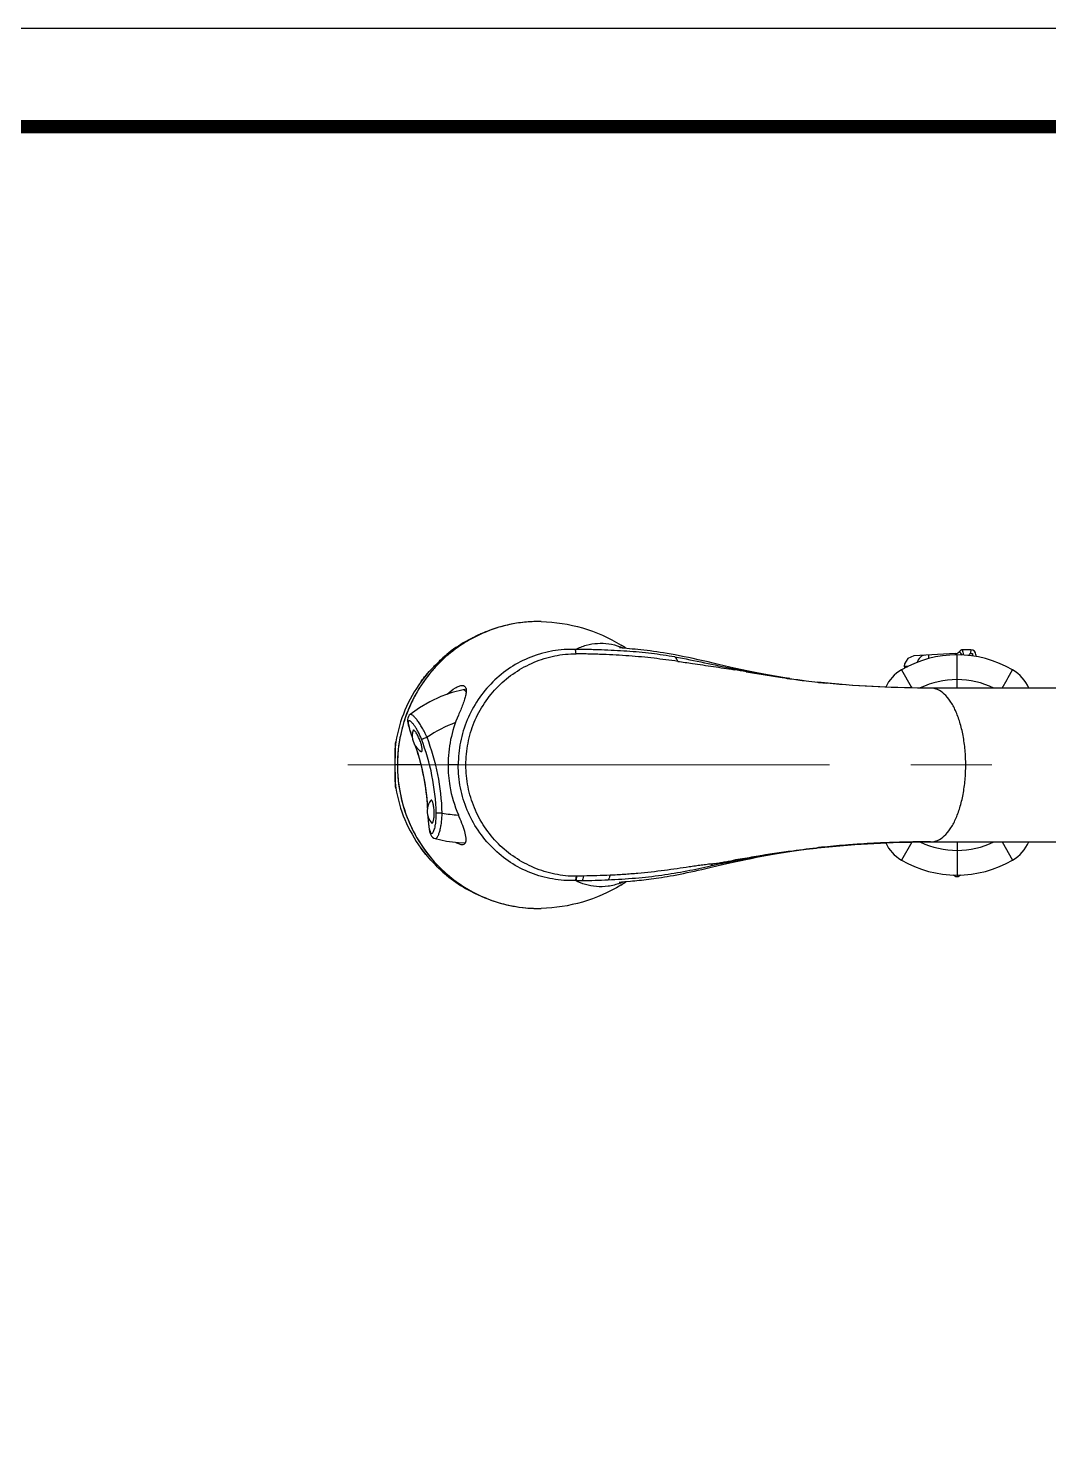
# Model space of a CAD drawing. Extents: x 0 to 1128, y 0 to 827.
# Drawn here: x 413 to 612.3, y 550.1 to 826.8 of the extents above; entities that cross this region are included whole.
import ezdxf

# ---------------------------------------------------------------- set-up
doc = ezdxf.new("R2010")
doc.units = 0
doc.header["$LTSCALE"] = 10
doc.header["$MEASUREMENT"] = 0
doc.linetypes.add('CENTER2', pattern=[28.575000000000003, 19.05, -3.175, 3.175, -3.175])
doc.layers.get('0').update_dxf_attribs({"linetype": 'CONTINUOUS'})
doc.layers.add('Cneter', color=1, linetype='CENTER2', lineweight=13)
doc.layers.add('DEF_LAYER_ASSEM_MEMBER', color=7, linetype='CONTINUOUS')

msp = doc.modelspace()

# ---------------------------------------------------------------- linework, layer by layer
at = {"ltscale": 0.5}
msp.add_lwpolyline([(0, 0), (1128.400001525879, 0), (1128.400001525879, 826.8000030517579), (0, 826.8000030517579)], close=True, dxfattribs=at)
at = {"color": 5, "linetype": 'ByBlock', "lineweight": 200, "const_width": 2.6}
msp.add_lwpolyline([(18.14486312866211, 35.40284729003906), (1110.144863128662, 35.40284729003906), (1110.144863128662, 807.6028442382814), (18.14486312866211, 807.6028442382814)], close=True, dxfattribs=at)
at = {"layer": 'Cneter', "lineweight": 5, "ltscale": 0.5}
msp.add_line((712.3303375244141, 682.9874725341798), (475.4166011810303, 682.9874725341798), dxfattribs=at)
at = {"layer": 'DEF_LAYER_ASSEM_MEMBER', "color": 7, "linetype": 'Continuous'}
for p, q in [((513.1784362792969, 710.9801559448243), (512.5945339202881, 710.9864654541017)), ((494.6681861877441, 704.5153350830079), (494.7111854553223, 704.5501251220704)), ((494.66819190979, 704.5153427124025), (494.7105274200439, 704.5496978759767)), ((585.9440040588379, 704.2827072143556), (584.7937507629395, 703.8015289306642)), ((594.0908603668213, 704.7438507080079), (585.9440059661865, 704.2827072143556)), ((594.3721199035645, 697.9874725341798), (594.3721199035645, 704.4874725341798)), ((597.0721206665039, 705.4761047363282), (595.4331207275391, 705.4761047363282)), ((596.6675415039062, 704.3351669311525), (596.8731555938721, 704.776107788086)), ((596.8731555938721, 704.776107788086), (597.3721199035645, 704.776107788086)), ((597.3721199035645, 704.7755584716798), (597.3721199035645, 704.2771377563478)), ((598.0721206665039, 704.4761047363282), (598.0721206665039, 704.1667098999025)), ((584.060754776001, 702.3000564575196), (584.060754776001, 702.176109313965)), ((584.0607624053955, 702.176109313965), (584.6848583221436, 702.176109313965)), ((489.6973743438721, 699.2722702026368), (489.7051334381104, 699.2829132080079)), ((498.5045108795166, 697.7606124877931), (497.9520454406738, 697.6826934814454)), ((561.6996784210205, 699.8816604614259), (560.7747192382812, 700.0211868286134)), ((561.4657306671143, 699.9123840332032), (561.6953201293945, 699.8779602050782)), ((574.0327911376953, 698.5347747802736), (567.1375179290771, 699.1723785400392)), ((589.2659015655518, 697.9874725341798), (589.2575874328613, 697.9874725341798)), ((643.6895713806152, 697.9874725341798), (589.2659015655518, 697.9874725341798)), ((487.5477466583252, 692.8407974243165), (487.5428695678711, 692.837142944336)), ((484.7631320953369, 687.511444091797), (484.7642459869385, 687.5180664062501)), ((484.6083393096924, 683.8327941894532), (484.6049098968506, 682.9457778930665)), ((489.7316474914551, 685.6420898437501), (489.7567291259766, 685.6294097900392)), ((484.7633686065674, 678.4620895385743), (484.7627696990967, 678.465675354004)), ((491.655237197876, 676.1289749145509), (491.6020660400391, 676.0807113647462)), ((492.4498157501221, 668.617774963379), (492.4541416168213, 668.6166763305665)), ((567.1397590637207, 666.8028030395509), (574.4378986358643, 667.4695434570314)), ((574.4378986358643, 667.4695434570314), (581.8953704833984, 667.8617172241212)), ((581.8953704833984, 667.8617172241212), (589.2575607299805, 667.9874725341798)), ((589.1910018920898, 667.9874572753907), (589.2659015655518, 667.9874725341798)), ((589.2575531005859, 667.9874725341798), (643.6895713806152, 667.9874725341798)), ((594.3721199035645, 667.9874725341798), (594.3721199035645, 661.2374725341798)), ((489.6953659057617, 666.7054443359376), (489.6639232635498, 666.748748779297)), ((489.6953601837158, 666.7054443359376), (489.6648006439209, 666.747657775879)), ((556.2542762756348, 665.1673431396486), (557.3528156280518, 665.3719787597657)), ((561.6317615509033, 666.0877990722657), (561.4225940704346, 666.0564117431642)), ((567.1378498077393, 666.8027954101564), (566.9053344726562, 666.7766876220704)), ((494.6653690338135, 661.461898803711), (494.6465473175049, 661.4772338867189)), ((546.1163005828857, 662.962127685547), (547.7359218597412, 663.3378524780275)), ((594.0721206665039, 661.2374725341798), (593.6160755157471, 661.5007705688478)), ((595.1281642913818, 661.5007705688478), (594.6721210479736, 661.2374725341798)), ((594.0721206665039, 661.2374725341798), (594.6721210479736, 661.2374725341798)), ((512.5945339202881, 654.9884796142579), (513.1784362792969, 654.9947891235353))]:
    msp.add_line(p, q, dxfattribs=at)
at = {"layer": 'DEF_LAYER_ASSEM_MEMBER', "color": 9, "linetype": 'Continuous'}
for p, q in [((583.5023059844971, 701.537322998047), (585.4235458374023, 698.2586364746095)), ((584.060754776001, 702.2861328125001), (584.3468017578125, 702.3000564575196)), ((584.3468017578125, 702.3000564575196), (584.8673076629639, 702.3254928588868)), ((604.1369934082031, 699.6502151489259), (604.3827857971191, 700.0705718994142)), ((604.3827857971191, 700.0705718994142), (605.2419357299805, 701.537322998047)), ((567.3346290588379, 699.1238555908204), (567.1347885131836, 699.1455230712892)), ((585.4235458374023, 698.2586364746095), (585.5508193969727, 698.0424270629884)), ((603.1613235473633, 697.9874725341798), (604.1369934082031, 699.6502151489259)), ((485.0816516876221, 682.9874725341798), (484.6100482940674, 682.9874725341798)), ((489.6894454956055, 682.9874725341798), (485.0837154388428, 682.9874725341798)), ((496.9635639190674, 682.9874725341798), (494.9703598022461, 682.9874725341798)), ((491.0490436553955, 672.8426208496095), (491.0321826934814, 672.802459716797)), ((491.0490264892578, 672.8428268432618), (491.0511436462402, 672.8028869628907)), ((496.9814338684082, 673.2080535888673), (497.0077533721924, 673.2063522338868)), ((567.1358871459961, 666.8307342529298), (567.3401679992676, 666.8526763916017)), ((585.5452861785889, 667.924057006836), (583.5023059844971, 664.4376144409181)), ((603.1617965698242, 667.9874725341798), (605.2419357299805, 664.4376144409181)), ((566.9013385772705, 666.8052368164064), (567.1358871459961, 666.8307342529298))]:
    msp.add_line(p, q, dxfattribs=at)
at = {"layer": 'DEF_LAYER_ASSEM_MEMBER', "color": 7, "linetype": 'Continuous'}
for points in [[(551.2004261016846, 701.8486709594728), (550.0327987670898, 702.1096725463868), (548.9074440002441, 702.3662261962892), (547.822919845581, 702.6166000366212), (546.7734508514404, 702.8601608276368), (545.7552165985107, 703.0959472656251), (544.7655086517334, 703.3230056762696), (543.8009223937988, 703.5409545898439), (542.8598117828369, 703.7492675781251), (541.9441204071045, 703.9467697143556), (541.053617477417, 704.1329956054689), (540.1870746612549, 704.3078002929689), (539.3487434387207, 704.4700393676759), (538.5449714660645, 704.6184082031251), (537.7826633453369, 704.7519149780275), (537.0646705627441, 704.870819091797), (536.3800735473633, 704.9778060913087), (535.7189426422119, 705.0752258300782), (535.0773773193359, 705.1643371582032), (534.4519500732422, 705.2462615966798), (533.8390369415283, 705.3220443725587), (533.2359218597412, 705.3924865722657), (532.6414642333984, 705.4581604003907), (532.0550861358643, 705.5195999145509), (531.4841136932373, 705.5765991210939), (530.9333763122559, 705.629364013672), (530.4074802398682, 705.6781768798829), (529.8851318359375, 705.7258911132814), (529.4194145202637, 705.7692184448243), (528.9813385009766, 705.813201904297), (528.6609745025635, 705.8496856689454), (528.4826946258545, 705.8734359741212), (528.4473361968994, 705.8787231445314)], [(494.7107219696045, 704.549789428711), (494.5098457336426, 704.3845901489259), (493.9542446136475, 703.8979949951173), (493.3681507110596, 703.3505172729493), (492.7502670288086, 702.7435607910157), (492.1162719726562, 702.0919570922853), (491.49778175354, 701.4285278320314), (490.9085121154785, 700.7682266235353), (490.353443145752, 700.1135711669923), (489.8594417572021, 699.4902801513673), (489.7047557830811, 699.2823867797853)], [(584.7937507629395, 703.8015289306642), (584.1119537353516, 702.707359313965), (584.060754776001, 702.2861328125001)], [(553.6703109741211, 701.320281982422), (552.4116096496582, 701.5852127075196), (551.2004261016846, 701.8486709594728)], [(556.3374443054199, 700.7915649414064), (554.9774856567383, 701.055389404297), (553.6703109741211, 701.320281982422)], [(560.7747192382812, 700.0211868286134), (559.2313537597656, 700.2727355957032), (557.7541637420654, 700.530113220215), (556.3374443054199, 700.7915649414064)], [(497.9520454406738, 697.6826934814454), (495.7510051727295, 697.1194610595704), (493.5491199493408, 696.3325347900392), (491.4269409179688, 695.3434829711915), (489.4020309448242, 694.1608276367189), (487.5496082305908, 692.8384399414064)], [(589.2575798034668, 697.9874725341798), (582.0016002655029, 698.1097488403321), (574.0327911376953, 698.5347747802736)], [(487.5428695678711, 692.837142944336), (487.3838558197021, 692.685531616211), (487.213716506958, 692.4279098510743), (487.1120853424072, 692.1384201049806), (487.0729198455811, 691.8460159301759), (487.0775737762451, 691.5465240478517), (487.116268157959, 691.2245559692384), (487.1893539428711, 690.8521804809571), (487.3010673522949, 690.4121322631837), (487.4532947540283, 689.8992233276368), (487.6460494995117, 689.3139419555665), (487.8751468658447, 688.668685913086), (487.9943027496338, 688.3512802124025)], [(484.7638034820557, 687.5169982910157), (484.7428932189941, 687.3723526000978), (484.7178115844727, 687.1331100463868), (484.6944408416748, 686.8263015747071), (484.6723461151123, 686.4374237060548), (484.6517486572266, 685.953582763672), (484.6333980560303, 685.3604049682618), (484.6184158325195, 684.6499481201173), (484.6083393096924, 683.8327941894532)], [(488.5556888580322, 686.7553710937501), (489.0673580169678, 685.2764129638673), (489.8502311706543, 682.3958663940431), (490.4356918334961, 679.4670181274415), (490.8209266662598, 676.5039367675782), (490.9449348449707, 674.4974746704103)], [(484.6049098968506, 682.9457778930665), (484.6089859008789, 682.0649566650392), (484.6194820404053, 681.2606048583986), (484.6347141265869, 680.5640563964845), (484.6531181335449, 679.9841461181642), (484.6734943389893, 679.5129013061525), (484.6953601837158, 679.1341018676759), (484.7185459136963, 678.8336181640626), (484.7434120178223, 678.598129272461), (484.7628803253174, 678.4626846313478)], [(491.0176544189453, 673.133758544922), (491.022144317627, 673.0188903808595), (491.0321884155273, 672.802459716797)], [(491.0321826934814, 672.8024520874025), (491.0717372894287, 672.1440658569337), (491.1266384124756, 671.4867935180665), (491.1935482025146, 670.9084396362306), (491.2732887268066, 670.4126129150392), (491.3644981384277, 670.0010910034181), (491.4690036773682, 669.6584243774415), (491.5933876037598, 669.3659973144532), (491.7487487792969, 669.1107254028321), (491.9527378082275, 668.8865127563478), (492.2111854553223, 668.7096023559571), (492.4498157501221, 668.617774963379)], [(492.45432472229, 668.6173400878907), (494.6802558898926, 668.1334915161134), (496.9991245269775, 667.8503036499025), (498.3775501251221, 667.8112182617189)], [(489.6958541870117, 666.7058105468751), (489.8578281402588, 666.4870071411134), (490.3490943908691, 665.8667373657228), (490.9002113342285, 665.2163009643556), (491.4867877960205, 664.558563232422), (492.1062488555908, 663.8935546875001), (492.7432746887207, 663.2384033203126), (493.3630847930908, 662.6292266845704), (493.9503936767578, 662.0802993774415), (494.5086860656738, 661.5913391113282), (494.6459484100342, 661.4776458740236)], [(550.330623626709, 663.9320831298829), (551.2460689544678, 664.1360168457032), (552.1882019042969, 664.3414230346681), (553.1592235565186, 664.5479125976564), (554.1594657897949, 664.7547607421876)], [(554.1594657897949, 664.7547607421876), (555.1904201507568, 664.961395263672), (556.2542762756348, 665.1673431396486)], [(557.3528156280518, 665.3719787597657), (558.487714767456, 665.5745010375978), (559.6616439819336, 665.7741088867189), (560.8778476715088, 665.9698028564454)], [(560.8778476715088, 665.9698028564454), (562.1398658752441, 666.1606597900392), (563.4515399932861, 666.34627532959), (564.8310890197754, 666.5280761718751), (566.2511329650879, 666.7013931274415), (566.9053344726562, 666.7766876220704)], [(530.599458694458, 660.314437866211), (531.006425857544, 660.3524551391603), (531.4275207519531, 660.3928146362306), (531.8598213195801, 660.4355621337892), (532.3030967712402, 660.4809722900392), (532.7540225982666, 660.5290069580079), (533.2139072418213, 660.5800704956056), (533.6825180053711, 660.6344070434571), (534.1593990325928, 660.6922073364259), (534.6446552276611, 660.7537307739259), (535.1387920379639, 660.8192977905275), (535.6426162719727, 660.8892822265626), (536.1572093963623, 660.9641189575196), (536.683801651001, 661.0442962646486), (537.2251243591309, 661.130599975586), (537.7861328125, 661.2241897583009), (538.3738651275635, 661.3265228271486), (538.9884395599365, 661.437957763672), (539.6269798278809, 661.5582275390626), (540.2862071990967, 661.6868972778321), (540.9618091583252, 661.8231048583986), (541.6523685455322, 661.9664001464845), (542.3583335876465, 662.1166915893556), (543.0800590515137, 662.2738113403321), (543.8169536590576, 662.437355041504), (544.5681018829346, 662.6067657470704), (545.3337993621826, 662.7816772460939), (546.1163005828857, 662.962127685547)], [(547.7359218597412, 663.3378524780275), (548.5763969421387, 663.5322189331056), (549.4407978057861, 663.7304916381837), (550.330623626709, 663.9320831298829)], [(528.3832893371582, 660.0847930908204), (528.3880615234375, 660.0856399536134), (528.4387435913086, 660.0939102172853), (528.5364742279053, 660.1081695556642), (528.6978130340576, 660.129119873047), (528.9242248535156, 660.1553878784181), (529.1976871490479, 660.1840362548829), (529.5007228851318, 660.2133865356446), (529.8381900787354, 660.2446975708009), (530.599458694458, 660.314437866211)]]:
    msp.add_lwpolyline(points, dxfattribs=at)
at = {"layer": 'DEF_LAYER_ASSEM_MEMBER', "color": 9, "linetype": 'Continuous'}
msp.add_lwpolyline([(595.4307098388672, 705.4742507934571), (595.431697845459, 705.4752807617189), (595.432502746582, 705.4758987426759), (595.4331207275391, 705.4761047363282)], dxfattribs=at)
at = {"layer": 'DEF_LAYER_ASSEM_MEMBER', "color": 7, "linetype": 'Continuous'}
for centre, radius, start, end in [((512.4400424957275, 682.6478881835939), 28.178448342, 110.6544372301406, 128.9902825018672), ((512.7180061340332, 683.5945587158204), 27.4159023848, 113.5653319753188, 123.339746043529), ((512.6019401550293, 683.8657455444337), 27.1209278294, 92.50534123758734, 113.5697364823559), ((512.5947322845459, 683.9820632934571), 27.0044045428, 90.00120211329401, 92.50086492702673), ((513.0288047790527, 680.973358154297), 29.9004421846, 56.27318038833028, 58.21318226175762), ((594.3721199035645, 682.9874725341798), 21.5, 59.63064258430305, 120.369357415697), ((594.0343475341797, 705.7422485351564), 1, 273.2396611449865, 325.3667668957546), ((595.4331207275391, 704.776107788086), 0.7, 90, 145.3667668957546), ((597.0721206665039, 704.4761047363282), 1, 0, 90), ((587.3446578979492, 694.9801712036134), 7.6, 120.369357415697, 154.9234968431777), ((601.3995819091797, 694.9801712036134), 7.6, 23.38429517979782, 59.63064258430305), ((512.0972728729248, 682.9589080810548), 27.7106664395, 143.9347328557301, 170.5439282160151), ((582.8410549163818, 842.0601043701173), 143.7459701095, 261.5408441584983, 262.8329094146616), ((584.8842468261719, 857.9878845214845), 159.804220213, 262.8185955740886, 263.6220950422302), ((519.2540149688721, 682.9980697631837), 24.2839730144, 156.4865747358463, 180.0249165308776), ((491.4656295776367, 688.6816940307618), 3.4999685309, 162.2138184711567, 190.8046982703648), ((491.456844329834, 688.6799392700196), 3.4910088595, 190.8033628990169, 191.2197481459187), ((491.4657649993896, 688.6817703247071), 3.5001165156, 191.2206400983619, 240.3051314601393), ((513.5736789703369, 682.9876708984376), 28.4990043322, 175.7169258821214, 180.0004371321069), ((513.5874519348145, 682.9874343872071), 28.512778129, 180, 182.4666240735498), ((519.3849601745605, 682.9923400878907), 24.4149155419, 180.0113654348534, 189.6759464760171), ((512.096643447876, 683.0158233642579), 27.7100099276, 189.4511974391566, 215.9475213309896), ((519.1869850158691, 682.9494247436525), 24.2125456492, 189.6546627225886, 203.5162810330289), ((494.4038333892822, 673.9837493896486), 3.4999726442, 143.1809826779091, 198.8115422730425), ((494.40700340271, 673.9846572875978), 3.5032639535, 198.8087694320594, 199.3615286100325), ((494.4035396575928, 673.9835357666017), 3.4996257034, 199.3633772761896, 220.9600562796774), ((587.5370140075684, 478.0077743530275), 189.9219783508, 94.34126608111829, 95.76468088172209), ((588.255033493042, 468.9742431640626), 198.9839486709, 93.86160964615641, 94.35048579711402), ((588.8721866607666, 459.611053466797), 208.3674438032, 92.41433289878991, 93.8575458635676), ((589.2240314483643, 452.5474548339845), 215.4396007713, 91.85124290096124, 92.42867314546174), ((587.3446578979492, 670.9947738647462), 7.6, 205.0576954440933, 239.6306425843031), ((589.2527179718018, 451.5640563964845), 216.4234124042, 90.01639245355422, 91.85047832194554), ((601.3995819091797, 670.9947738647462), 7.6, 300.3693574156969, 336.6157048202022), ((583.3786487579346, 520.137924194336), 147.5611509646, 96.40968061755704, 98.47482631405884), ((594.3721199035645, 682.9874725341798), 21.5, 239.6306425843031, 300.3693574156969), ((512.4397144317627, 683.326400756836), 28.1777194301, 230.8910785082058, 249.3499717271846), ((513.0265560150146, 685.005226135254), 29.9047176195, 301.6836796472745, 303.7415248311472), ((512.6023693084717, 682.111785888672), 27.1235295891, 246.0319644260957, 267.4938945173494), ((512.5947322845459, 681.9928817749025), 27.0044053202, 267.4991350729732, 269.998797886706)]:
    msp.add_arc(centre, radius, start, end, dxfattribs=at)
at = {"layer": 'DEF_LAYER_ASSEM_MEMBER', "color": 9, "linetype": 'Continuous'}
for centre, radius, start, end in [((512.6610374450684, 683.7246704101564), 27.2723783322, 111.6390690426354, 117.1247597093298), ((512.6377105712891, 683.7798309326173), 27.2125004341, 108.0783340219952, 111.6364036665826), ((512.6155643463135, 683.8435363769532), 27.1450711688, 102.0411763269886, 108.0755779497386), ((512.600040435791, 683.9113388061525), 27.0755193438, 99.03336100468402, 102.0389478114952), ((512.5984210968018, 683.9063949584962), 27.0801459611, 92.50086492702673, 99.02836664018858), ((512.595006942749, 683.978614807129), 27.007845574, 90.00098354724054, 92.50031903336931), ((512.8535232543945, 683.4233551025392), 27.6308187802, 125.9027487615593, 130.2583269643448), ((512.7522659301758, 683.5624084472657), 27.4588100756, 123.3666441645021, 125.9019462926509), ((512.7200088500977, 683.6094894409181), 27.4017481659, 120.8595035288189, 123.364444027591), ((512.7231369018555, 683.604835510254), 27.4073460559, 117.1260154931573, 120.8602078087134), ((524.5594081878662, 695.40779876709), 11.3850887949, 66.0621986534883, 69.63591593560243), ((512.9967288970947, 683.2785186767579), 27.834579524, 135.0900886559717, 140.00316689701), ((512.9200687408447, 683.3529434204103), 27.727741955, 134.3396733048613, 135.0870181531138), ((512.8704929351807, 683.4036178588868), 27.6568519019, 130.4689175107648, 134.3396137944889), ((512.8689842224121, 683.4045639038087), 27.6551505487, 130.2576315020002, 130.4676646609943), ((513.0401649475098, 683.2422561645509), 27.8911657878, 140.7098486061745, 143.0126567038719), ((513.0255298614502, 683.2538986206056), 27.8724683678, 140.0025666335661, 140.7092959032637), ((485.2261524200439, 292.0880050659181), 414.7219292792, 80.56455544133972, 80.8975758966173), ((590.3932800292969, 906.6794891357423), 208.816816346, 259.744095278432, 261.5662850943013), ((586.1803073883057, 863.2502517700196), 165.1972915412, 260.6054096894331, 261.2399871880824), ((588.4604053497314, 886.1700286865236), 188.248836233, 261.2333740330492, 261.8251244230844), ((513.2041645050049, 683.1246337890626), 28.0930301758, 149.489880433481, 150.8584384798319), ((513.1975154876709, 683.1286697387696), 28.0852529136, 144.4317140886131, 149.4898910479988), ((513.1057453155518, 683.1928710937501), 27.9732613667, 143.0126567038719, 144.4290520979667), ((583.4351482391357, 845.5985107421876), 147.3333865738, 261.2496910805185, 261.4257020963956), ((585.0631618499756, 862.5598373413087), 164.3954858601, 261.8271341192277, 262.9557166796206), ((584.1623420715332, 855.2236328125001), 157.0041846866, 262.9536020385167, 263.7738174379387), ((588.302324295044, 895.1715164184571), 197.1657824286, 263.8953937049113, 264.3686354266927), ((594.3721199035645, 682.9874725341798), 16.6649269119, 64.40229439556855, 115.5375003423736), ((513.3855819702148, 683.0346298217775), 28.2955636833, 153.770308732164, 159.0107676963369), ((513.2710380554199, 683.0896682739259), 28.1684912812, 152.1432809391756, 153.7678620844108), ((513.2023811340332, 683.1257858276368), 28.0909117591, 150.8584481070685, 152.1432722243915), ((513.4215602874756, 683.0225830078126), 28.3335131524, 161.1658332963373, 163.1780693857384), ((513.3743858337402, 683.0383911132814), 28.2837604393, 160.4562762804431, 161.1653706806284), ((513.3908061981201, 683.0325012207032), 28.3012042425, 159.0103045230903, 160.4558193005442), ((513.5096378326416, 682.9968795776368), 28.4252593711, 163.1798968985963, 168.5154138684595), ((505.414888381958, 666.9113311767579), 25.9428175625, 110.2002585857552, 124.108954212287), ((513.6320323944092, 682.9824905395509), 28.5484075271, 172.6442968040984, 177.9371650931543), ((513.53928565979, 682.9940643310548), 28.4549409935, 170.8553258763114, 172.6434152993686), ((513.4668827056885, 683.0054397583009), 28.381651216, 170.1231142322672, 170.8548832468034), ((513.4858093261719, 683.0020294189454), 28.4008824254, 168.5163049359739, 170.1231136969253), ((447.2981624603271, 672.3571243286134), 43.7378498307, 2.884979419379319, 19.17213627321974), ((449.082799911499, 672.3841476440431), 43.5951286142, 1.572998915864136, 21.03652607185726), ((449.2388095855713, 672.3849029541017), 44.5993558558, 1.576934591702714, 21.03231393740405), ((513.5174655914307, 682.987045288086), 28.4337503628, 177.9380399261975, 179.9991257357862), ((513.5218830108643, 682.9879379272462), 28.4381682986, 180.0008742642138, 182.1468209417544), ((513.625675201416, 682.9920501708986), 28.5420406211, 182.1472583792348, 188.6442585496014), ((522.2638607025146, 674.4866409301759), 31.2580883142, 182.6088314980393, 183.0145422137251), ((498.6500949859619, 698.794662475586), 25.6409592464, 259.1451413307987, 266.268621948969), ((588.3761463165283, 469.6682510375978), 198.3034967752, 95.76402856442644, 96.08925429641317), ((594.3721199035645, 682.9874725341798), 16.6649269119, 244.6941090722217, 295.5977056044314), ((617.3004283905029, 323.907569885254), 346.723222664, 101.1200648228954, 101.8161632452588), ((627.4347305297852, 214.2199783325196), 456.6427638568, 99.22215177441086, 99.67396294041015), ((589.7045650482178, 463.695770263672), 204.3632179133, 97.95314279139399, 99.99013307803473), ((584.6754512786865, 512.2627105712892), 155.5417291367, 98.76076846132935, 99.30544282359645), ((582.6623115539551, 525.2302474975587), 142.4188676184, 98.57684868557756, 98.75480299806878), ((568.9812622070312, 619.2374801635743), 47.4606641637, 98.91503418732714, 99.15693458842398), ((512.6139163970947, 682.1540908813478), 27.1662615125, 237.9567662169732, 267.4735491519311), ((519.8659439086914, 657.3604125976564), 3.0692580875, 89.19248109080739, 90.67330796659796), ((524.5269508361816, 670.6030960083009), 11.4318971361, 290.6869711062878, 294.3262137300399), ((512.5954837799072, 681.9859924316407), 26.9975137925, 267.4968423246942, 269.5747745731757), ((512.5945529937744, 681.9088211059571), 26.9203389084, 269.5755395356315, 270)]:
    msp.add_arc(centre, radius, start, end, dxfattribs=at)
at = {"layer": 'DEF_LAYER_ASSEM_MEMBER', "color": 7, "linetype": 'Continuous'}
for points, start_tangent, end_tangent in [([(513.1784362792969, 710.9801559448243), (521.2422885894775, 709.7418212890626), (528.7791862487793, 706.3891372680665)], (0.9997666738219924, -0.02160087764213126), (0.8500064317983363, -0.5267723093533488)), ([(497.6501312255859, 706.498504638672), (492.7719039916992, 702.409408569336), (488.9395980834961, 697.296127319336), (486.3550472259521, 691.4285125732423), (485.1542568206787, 685.1160049438478)], (-0.8353895437683353, -0.5496583576755045), (-0.07471384202521272, -0.9972050149341567)), ([(594.8566646575928, 705.1732177734376), (595.4307098388672, 705.4742507934571)], (0.5690282881421188, 0.822317947812189), (0.9999995294176627, 0.0009701363064788232)), ([(595.4307098388672, 705.4742507934571), (595.4336738586426, 705.3844070434571), (595.4762668609619, 705.1696853637696)], (-0.6422541616587133, -0.7664917428335829), (0.2181089587638972, -0.9759244243828149)), ([(595.4762668609619, 705.1696853637696), (595.5110664367676, 705.0196075439454), (595.6546516418457, 704.4436492919923)], (0.2181089586564652, -0.9759244244068249), (0.2466043986554242, -0.9691162317100033)), ([(494.8241806030273, 696.7944946289064), (496.3960914611816, 698.0465469360353), (497.1270885467529, 698.3954086303712), (497.7567558288574, 698.5162811279298)], (0.7082508185729292, 0.7059608898450225), (0.9999567647300309, -0.00929885319003441)), ([(497.7567558288574, 698.5162811279298), (498.192684173584, 698.3946838378907), (498.3447647094727, 698.24471282959), (498.4501895904541, 698.0364379882814), (498.5088672637939, 697.7730712890626), (498.5220813751221, 697.4592742919923), (498.4226722717285, 696.7030105590821), (498.1836719512939, 695.8128585815431), (497.8467082977295, 694.8259506225587), (497.4406261444092, 693.7745285034181), (496.9914073944092, 692.686508178711)], (0.9999567647301039, -0.009298853182191041), (-0.3995485428560587, -0.9167120387022307)), ([(589.2575798034668, 697.9874725341798), (578.9659652709961, 698.2323684692384), (568.955982208252, 698.9570922851564)], (-0.9999999992661378, 3.83108909716715e-05), (-0.9951780361595621, 0.09808504649332425)), ([(488.2584552764893, 689.817123413086), (488.2158813476562, 689.8256149291993), (488.1805667877197, 689.817367553711), (488.1329650878906, 689.7507629394532)], (-0.9390993368702683, 0.3436457994648305), (-0.3051815242663353, -0.9522941967934471)), ([(489.7567291259766, 685.6294097900392), (489.8011589050293, 685.6206970214845), (489.8392467498779, 685.6319580078126), (489.8705368041992, 685.6632461547853), (489.8946857452393, 685.7143020629884), (489.9204177856445, 685.8738098144532), (489.9143524169922, 686.105194091797), (489.8751335144043, 686.4004364013673), (489.8025074005127, 686.7487258911134), (489.6977424621582, 687.1365280151368), (489.5638275146484, 687.5481185913087), (489.4057331085205, 687.966278076172), (489.230073928833, 688.3735122680665), (489.0447425842285, 688.7532501220704), (488.8582153320312, 689.0908126831056), (488.6789474487305, 689.3741378784181), (488.5148639678955, 689.5936279296876), (488.3728179931641, 689.742660522461), (488.3118438720703, 689.7894134521486), (488.2584552764893, 689.817123413086)], (0.9306036501563429, -0.3660284774654714), (-0.9390993369590424, 0.3436457992222327)), ([(485.1010913848877, 681.7603149414064), (486.4947261810303, 674.1094970703126), (489.9042205810547, 667.144012451172), (495.0667896270752, 661.4018936157228), (501.5840377807617, 657.3270645141603)], (0.04304389317338465, -0.9990731821345614), (0.9139120769393319, -0.4059122018669022)), ([(491.8906345367432, 671.6475982666017), (491.9738807678223, 671.7290267944337), (492.0536041259766, 671.8920440673829), (492.1259956359863, 672.1314697265626), (492.187068939209, 672.4395904541017), (492.2329692840576, 672.8056640625001), (492.2604198455811, 673.2158813476564), (492.2670993804932, 673.6539688110353), (492.2520523071289, 674.1018218994142), (492.2158870697021, 674.5406494140626), (492.1607513427734, 674.9523391723634), (492.0900268554688, 675.3205108642579), (492.0079345703125, 675.6314010620118), (491.9190673828125, 675.874252319336), (491.8735198974609, 675.9675674438478), (491.8279609680176, 676.0411376953126), (491.782901763916, 676.0943984985353), (491.7387981414795, 676.1269149780275), (491.6960983276367, 676.1384201049806), (491.655237197876, 676.1289749145509)], (0.9040554660285485, 0.4274151545557368), (-0.8946060182501632, -0.4468557620872632)), ([(498.3864345550537, 667.8008499145509), (498.5014934539795, 668.1873321533204), (498.5048904418945, 668.6998291015626), (498.2298030853271, 670.0169143676759), (497.685510635376, 671.58895111084), (496.9853439331055, 673.288429260254)], (0.4815407349603362, 0.8764237106410686), (-0.3989536439425749, 0.9169710955013475)), ([(491.7607440948486, 671.6894607543946), (491.8250064849854, 671.6425781250001), (491.8577518463135, 671.6385803222657), (491.8906345367432, 671.6475982666017)], (0.6558694619710067, -0.7548743265298286), (0.9040554660470266, 0.4274151545166523)), ([(496.4771347045898, 667.8814010620118), (497.1614551544189, 667.566749572754), (497.7536296844482, 667.4591369628907)], (0.8688009642216631, -0.4951614732261674), (0.9999341411415172, 0.01147664496168706)), ([(497.7536296844482, 667.4591369628907), (498.1339302062988, 667.5461502075196), (498.3864345550537, 667.8008499145509)], (0.9999341411407886, 0.01147664502516295), (0.4815407349607119, 0.8764237106408621)), ([(528.7333507537842, 659.5574645996095), (521.2171173095703, 656.2257766723634), (513.1784362792969, 654.9947891235353)], (-0.8509535759078006, -0.5252409082028238), (-0.9997666738220248, -0.02160087764062887))]:
    msp.add_spline(points, degree=3, dxfattribs=dict(at, start_tangent=start_tangent, end_tangent=end_tangent))
at = {"layer": 'DEF_LAYER_ASSEM_MEMBER', "color": 9, "linetype": 'Continuous'}
for points, start_tangent, end_tangent in [([(519.835615158081, 705.5472946166993), (511.1166706085205, 704.0465087890626), (507.1637935638428, 701.999122619629), (503.690896987915, 699.1933670043946), (500.8371982574463, 695.7419815063478), (498.714807510376, 691.7825851440431), (497.4059562683105, 687.4745407104493), (496.9635639190674, 682.9874725341798)], (-0.9991663960496519, 0.04082294704146883), (-9.987504189768423e-06, -0.9999999999501249)), ([(519.835615158081, 705.5472946166993), (521.9767379760742, 706.3695144653321), (524.1592388153076, 706.7349243164064), (526.3500728607178, 706.6416931152345), (528.5212364196777, 706.0813293457032)], (0.8969297749397195, 0.4421730191074352), (0.9375595031849636, -0.3478249243334414)), ([(489.704740524292, 699.2823791503907), (490.6385707855225, 700.4531936645509), (491.9816837310791, 701.9487838745118), (493.4585456848145, 703.4362335205079), (494.6680679321289, 704.5152435302736)], (0.589278194235969, 0.8079302010681342), (0.7758895370812147, 0.6308687868708505)), ([(519.980878829956, 661.2812042236329), (515.7989292144775, 661.6901168823243), (511.7785263061523, 662.9320449829103), (508.0628643035889, 664.9260177612306), (504.7930488586426, 667.6064910888673), (502.1055889129639, 670.8893814086915), (500.1049537658691, 674.6469879150392), (499.3925609588623, 676.6601333618165), (498.876838684082, 678.7343292236329), (498.5640659332275, 680.8501892089845), (498.4633693695068, 682.987045288086), (498.5644111633301, 685.1238555908204), (498.8741607666016, 687.2398071289064), (500.0878467559814, 691.3302230834962), (504.7947044372559, 698.3591079711915), (508.0619201660156, 701.0422592163087), (511.7724304199219, 703.0419998168946), (515.7945079803467, 704.2764205932618), (519.9772605895996, 704.6772918701173)], (-0.9992603486729211, -0.03845459101423507), (0.9994904239566264, -0.03192009428249631)), ([(539.2745113372803, 704.0784454345704), (534.6884517669678, 704.7399444580079), (532.3152618408203, 704.9918441772462), (529.8901920318604, 705.1890945434571), (527.4226379394531, 705.3346710205079), (524.9168472290039, 705.4425506591798), (523.6509857177734, 705.4860229492189), (522.3779067993164, 705.5232620239259), (521.7404613494873, 705.5370407104493), (521.1009387969971, 705.5510940551759), (520.4656925201416, 705.5548171997071), (519.8363380432129, 705.5480728149415)], (-0.9860292554508112, 0.1665722287631376), (-0.9983081012560858, 0.05814580781508655)), ([(519.9772567749023, 704.6772994995118), (519.9186363220215, 705.2053909301759), (519.8364677429199, 705.5477447509767)], (-0.07280627611578347, 0.9973461014904267), (-0.3650540033684966, 0.930986345025873)), ([(539.8381443023682, 703.2202911376954), (535.1958026885986, 703.8153457641603), (532.7778129577637, 704.0704879760743), (530.3024311065674, 704.283172607422), (527.7761535644531, 704.4463577270509), (525.2079658508301, 704.5625152587892), (523.9109287261963, 704.6056900024415), (522.6064414978027, 704.6414794921876), (521.295482635498, 704.6639556884767), (520.6379337310791, 704.6631546020509), (519.9772300720215, 704.6777801513673)], (-0.9902160495836254, 0.1395427359162741), (-0.9979481066021703, 0.06402793553710423)), ([(539.8381443023682, 703.2202911376954), (539.729434967041, 703.4964828491212), (539.2745113372803, 704.0784454345704)], (-0.3097446723876123, 0.9508197715274387), (-0.8252187121966651, 0.5648133116707482)), ([(539.2766456604004, 704.0769500732423), (545.0729293823242, 702.9532699584962), (550.590503692627, 701.8103103637696)], (0.9861279549825549, -0.1659869163576583), (0.9816948280831785, -0.1904606639564678)), ([(539.8381443023682, 703.2202911376954), (542.6888675689697, 702.8104248046876), (546.8034248352051, 702.2108917236329), (550.8350448608398, 701.5873565673829)], (0.990214528029123, -0.1395535326677946), (0.9877565766191599, -0.156003029924415)), ([(588.0686645507812, 704.4029693603517), (587.1656455993652, 703.982879638672), (586.5968647003174, 703.0350570678712)], (-0.9984018457341427, -0.05651331201281041), (-0.2818572645740753, -0.9594563473169687)), ([(588.8532161712646, 704.4473800659181), (588.834020614624, 704.3996963500978), (588.8211059570312, 704.2655105590821), (588.8144493103027, 704.0560150146486), (588.8140029907227, 703.7819137573243)], (-0.9984018457332675, -0.05651331202827075), (0.008714433864988555, -0.9999620286002929)), ([(594.0588474273682, 704.5637588500978), (594.0717468261719, 704.6966094970704), (594.0908603668213, 704.7438507080079)], (0.05730502758484717, 0.9983567167167755), (0.998401845737626, 0.05651331195127356)), ([(594.8566646575928, 705.1732177734376), (594.8640384674072, 705.1522445678712), (594.8945293426514, 705.1028594970704), (595.0163307189941, 704.9229660034181)], (-0.5690282880361337, -0.8223179478855286), (0.5647760410888577, -0.8252442204656735)), ([(595.0163307189941, 704.9229660034181), (595.0851459503174, 704.8222961425782), (595.3381214141846, 704.4415206909181)], (0.5647760409613839, -0.8252442205529134), (0.5406750394646184, -0.8412315386978387)), ([(597.0721206665039, 705.4761047363282), (597.0609111785889, 705.4297256469728), (597.0502109527588, 705.2927398681642), (597.0405349731445, 705.0714721679689), (597.0323524475098, 704.7761764526368)], (-1, -1.282036321856214e-09), (-0.02183085835900327, -0.9997616784130653)), ([(550.5901584625244, 701.810531616211), (554.8378791809082, 701.031463623047), (559.2146987915039, 700.268653869629)], (0.9826739895381724, -0.1853424675705275), (0.9866168893114231, -0.1630555541079521)), ([(550.8350448608398, 701.5873565673829), (550.777379989624, 701.651466369629), (550.590425491333, 701.8103561401368)], (-0.6450796218345777, 0.7641153587605463), (-0.8283315475760119, 0.5602382058466997)), ([(556.0680522918701, 700.7206497192384), (555.3477306365967, 700.8422317504884), (553.2147235870361, 701.1988372802736)], (-0.9861394970988152, 0.16591833009555), (-0.9869414630239758, 0.1610793238255444)), ([(559.7670364379883, 700.1207885742189), (558.8331031799316, 700.266944885254), (556.0660018920898, 700.7221298217775)], (-0.9883335114934534, 0.1523051872360886), (-0.9861162673236273, 0.1660563377884641)), ([(498.5009670257568, 697.20906829834), (498.3478050231934, 697.4290695190431), (498.20387840271, 697.5834732055665), (498.1360282897949, 697.6350708007814), (498.0712699890137, 697.6690750122071), (497.9520587921143, 697.6826934814454)], (-0.5293914263937987, 0.8483776975267204), (-0.979229441484776, -0.202755273493475)), ([(561.6924877166748, 699.8339920043946), (561.4689083099365, 699.9118270874025)], (-0.8837864492061839, 0.4678904916746282), (-0.9844771328233765, 0.175512891115907)), ([(567.1297836303711, 699.1729736328126), (567.3336334228516, 699.1242599487306)], (0.9950948801506935, -0.09892512066142344), (0.9334847025513017, -0.3586172194732263)), ([(596.0757637023926, 682.9874725341798), (595.9445381164551, 685.9128723144532), (595.5575828552246, 688.7265701293946), (594.9280738830566, 691.319305419922), (594.0816497802734, 693.5930862426759), (593.049467086792, 695.4580154418946), (591.8723125457764, 696.8452835083009), (590.5946254730225, 697.6981887817384), (589.2659015655518, 697.9874725341798)], (-4.60462812520518e-06, 0.9999999999893987), (-1, 1.806912341320931e-10)), ([(487.6120548248291, 692.8684158325196), (487.5477485656738, 692.8407974243165)], (-0.9803778416391254, -0.1971275922416999), (-0.8116747559331785, -0.584109656298212)), ([(490.8649463653564, 688.3959579467775), (490.6457328796387, 688.8752593994142), (490.4146575927734, 689.346649169922), (489.9273910522461, 690.2423477172853), (489.4319667816162, 691.0454483032228), (488.951452255249, 691.7204208374025), (488.5129814147949, 692.2478561401368), (488.1352806091309, 692.6179199218751), (487.9737415313721, 692.7415924072267), (487.8321342468262, 692.8241424560548), (487.7113838195801, 692.8662414550782), (487.6120548248291, 692.8684158325196)], (-0.3918905239565877, 0.9200118571154566), (-0.9803778416883734, -0.197127591996775)), ([(489.7723865509033, 688.0331954956056), (489.1296463012695, 689.4550399780275), (488.7825050354004, 690.0790939331056), (488.4417552947998, 690.6120376586915), (488.1250953674316, 691.0341567993165), (487.9794216156006, 691.2030410766603), (487.8434181213379, 691.3445587158204), (487.7182292938232, 691.4580841064454), (487.6048355102539, 691.5432128906251), (487.503999710083, 691.5999145507814), (487.4162368774414, 691.6284637451173), (487.3417625427246, 691.6295013427736), (487.2809658050537, 691.6031723022462), (487.2031307220459, 691.4659271240236), (487.1874465942383, 691.3536529541017), (487.187780380249, 691.2119598388673), (487.203857421875, 691.041732788086), (487.2353324890137, 690.8438720703126), (487.3434944152832, 690.3681411743165), (487.5111961364746, 689.7904129028321), (487.7287216186523, 689.1313705444337), (487.9853992462158, 688.4161834716798)], (-0.3592893849496042, 0.9332261986584685), (0.3483058272000348, -0.9373809528353452)), ([(484.6100482940674, 682.9874725341798), (484.6228885650635, 684.6227340698243), (484.6582508087158, 685.9901275634767), (484.7072277069092, 686.9593200683595), (484.734411239624, 687.2855529785157), (484.7631092071533, 687.5112991333009)], (0.002224931335656996, 0.9999975248372127), (0.163960253379029, 0.9864669458790217)), ([(489.7723770141602, 688.0332260131837), (489.8257808685303, 688.0404281616212), (489.9120941162109, 688.0612869262696), (490.0277709960938, 688.0948791503907), (490.1682720184326, 688.139877319336), (490.5027160644531, 688.2573623657228), (490.8649463653564, 688.3959579467775)], (0.9999769102588786, 0.006795509481030465), (0.92921111308573, 0.3695493300196591)), ([(484.7627792358398, 678.4656066894532), (484.7343215942383, 678.6899566650392), (484.7067489624023, 679.0184860229493), (484.6578960418701, 679.9869689941407), (484.6223526000977, 681.3541107177736), (484.6100482940674, 682.9874725341798)], (-0.163883430827228, 0.9864797114488961), (-0.002314555114241687, 0.9999973214137243)), ([(519.8302307128906, 660.4302444458009), (515.3914375305176, 660.7296905517579), (511.1117496490479, 661.9323883056642), (507.1589679718018, 663.9794921875001), (503.6870555877686, 666.785255432129), (500.8339366912842, 670.2363586425782), (498.7118949890137, 674.1948318481446), (497.4048843383789, 678.5019454956056), (496.9635639190674, 682.9874725341798)], (-0.9992546491730211, -0.03860241062553867), (7.555756536129249e-05, 0.9999999971455272)), ([(589.2659015655518, 667.9874725341798), (590.5942153930664, 668.2765731811525), (591.8715763092041, 669.12899017334), (593.04856300354, 670.5155792236329), (594.0807495117188, 672.3798751831056), (594.927360534668, 674.6532745361329), (595.5571575164795, 677.2461013793946), (595.944408416748, 680.0605697631837), (596.0757637023926, 682.9874725341798)], (1, -1.806910877102051e-10), (-4.604630040447215e-06, 0.9999999999893987)), ([(485.407844543457, 678.7022781372071), (486.9483528137207, 672.8551788330079), (489.687479019165, 667.4818954467775), (493.4977226257324, 662.8331298828126), (498.2005805969238, 659.126678466797)], (0.1503662482351022, -0.988630361354384), (0.8480479446010303, -0.5299195067724607)), ([(491.0511436462402, 672.8028869628907), (491.0991306304932, 672.0734634399415), (491.1617469787598, 671.4066619873048), (491.2401809692383, 670.8283157348634), (491.3352890014648, 670.360565185547), (491.4454383850098, 670.0087890625001), (491.5686626434326, 669.7728271484376), (491.6347465515137, 669.699546813965), (491.7033977508545, 669.655860900879), (491.7742443084717, 669.641456604004), (491.8468971252441, 669.6560440063478), (491.9209136962891, 669.6998519897462), (491.9958114624023, 669.7733688354493), (492.1457004547119, 670.0111389160157), (492.2905521392822, 670.3684844970704), (492.4231300354004, 670.8387985229493), (492.5344314575195, 671.4161682128907), (492.615665435791, 672.0835723876954), (492.6615028381348, 673.5807571411134)], (0.05359286627580849, -0.9985628696703795), (-0.02637190951356864, 0.9996522007121318)), ([(492.4541473388672, 668.6166763305665), (492.5524845123291, 668.6162033081056), (492.6552124023438, 668.6613922119142), (492.7615356445312, 668.7530670166017), (492.8705425262451, 668.8918609619142), (492.9810314178467, 669.0775604248048), (493.0916271209717, 669.3092117309571), (493.2007904052734, 669.5851516723634), (493.3070678710938, 669.9041595458986), (493.5018215179443, 670.6640167236329), (493.6585388183594, 671.5617904663087), (493.7196464538574, 672.0504226684571), (493.7670726776123, 672.5580444335939), (493.8008193969727, 673.0794372558595), (493.8212604522705, 673.6074371337892)], (0.9718846011185571, -0.2354576864505032), (0.01224506942755108, 0.9999250263268316)), ([(493.8212604522705, 673.6074371337892), (493.0772876739502, 673.5879592895509), (492.8065166473389, 673.5823287963868), (492.6615028381348, 673.5807342529298)], (-0.9995854917517774, -0.02878966271697941), (-0.9999842205040116, 0.005617716883615622)), ([(567.3401508331299, 666.8526458740236), (567.132646560669, 666.8022537231446)], (-0.9312380897788584, -0.3644113337219675), (-0.995000049738845, -0.0998744262546527)), ([(494.6464042663574, 661.4773559570314), (494.0911273956299, 661.9538574218751), (493.4304370880127, 662.5652465820314), (491.9561614990234, 664.0534744262696), (490.6212406158447, 665.542221069336), (489.6948738098145, 666.7061004638673)], (-0.7745172475560332, 0.6325527908706327), (-0.5882839223786555, 0.8086544544308059)), ([(546.6603450775146, 663.6933135986329), (547.1571025848389, 663.7643203735353), (547.6641063690186, 663.8511352539064), (548.6763343811035, 664.0238876342775), (549.6882400512695, 664.1969299316407), (550.6999340057373, 664.3692703247071)], (0.9950607578795485, 0.09926775976206405), (0.9858832456614387, 0.1674342435825699)), ([(559.5247955322266, 665.7575759887696), (554.9067440032959, 664.9525451660157), (550.4295406341553, 664.1211471557618)], (-0.9868586000398321, -0.161586210820797), (-0.9820298067518475, -0.188725882302691)), ([(550.69993019104, 664.3692703247071), (550.6366748809814, 664.2969436645509), (550.4295406341553, 664.1211471557618)], (-0.6318925546483061, -0.7750559975769735), (-0.8360044468714753, -0.5487226665731229)), ([(557.1997356414795, 665.429527282715), (556.4530906677246, 665.3094406127931), (554.2513942718506, 664.9612274169923)], (-0.9870232733503297, -0.1605772644704118), (-0.9865988196326279, -0.1631648525250022)), ([(557.2009620666504, 665.4306716918946), (558.2440910339355, 665.6013793945314), (561.428430557251, 666.093360900879)], (0.9866599440440312, 0.1627948243004959), (0.9895352293906379, 0.144291475128705)), ([(561.6255264282227, 666.1244049072267), (561.4225940704346, 666.0564117431642)], (-0.8948462349002325, -0.446374524233718), (-0.9840683268198446, -0.1777906863420912)), ([(561.625358581543, 666.1243057250978), (562.9650440216064, 666.322006225586), (566.9013385772705, 666.8052368164064)], (0.9879877175222411, 0.1545324238637063), (0.9940679011786098, 0.1087612423906332)), ([(521.4233551025391, 661.3085174560548), (520.7566509246826, 661.2958984375001), (520.0876579284668, 661.281593322754)], (-0.9998464963525988, -0.01752095121369085), (-0.999106579580099, -0.04226159769525498)), ([(521.4233551025391, 661.3085174560548), (521.3116130828857, 660.7678146362306), (521.1712017059326, 660.4316177368165)], (-0.1459487121423158, -0.9892921577693818), (-0.569669512794466, -0.8218738627018842)), ([(526.6047191619873, 661.4574279785157), (524.0283794403076, 661.3658599853517), (521.4233551025391, 661.3085174560548)], (-0.9992198744137646, -0.03949231034696101), (-0.999820967508709, -0.01892175810936215)), ([(526.2209377288818, 660.5827636718751), (531.5785732269287, 660.9172515869142), (536.7055034637451, 661.4978942871095), (541.5916538238525, 662.3166046142579), (543.9640865325928, 662.7927322387696), (546.3006763458252, 663.2835083007814)], (0.9991167662295106, 0.04202008375867046), (0.9791885257809745, 0.2029527801703691)), ([(526.6047191619873, 661.4574356079103), (526.435396194458, 660.9113998413087), (526.2209377288818, 660.5827636718751)], (-0.2125657844215015, -0.9771467583189702), (-0.7517099760281344, -0.6594938300998592)), ([(546.660343170166, 663.6933135986329), (546.1060047149658, 663.6235351562501), (545.5534763336182, 663.5626068115236), (544.987585067749, 663.4878387451173), (544.4191589355469, 663.413673400879), (543.267297744751, 663.2567062377931), (542.0932464599609, 663.0857620239259), (539.6900291442871, 662.7337799072267), (537.2129039764404, 662.3958663940431), (534.6608791351318, 662.0884857177736), (532.0370502471924, 661.8242492675782), (529.3484497070312, 661.6116027832032), (526.6047191619873, 661.4574356079103)], (-0.9854053194538904, -0.1702244294805426), (-0.9989383802571996, -0.04606639175280449)), ([(546.660343170166, 663.6933135986329), (546.5801162719727, 663.5711517333986), (546.3006763458252, 663.2835083007814)], (-0.5125582411633579, -0.8586524613692813), (-0.8058224632981236, -0.5921572068666768)), ([(519.9806251525879, 661.2781906127931), (519.9168968200684, 660.7640304565431), (519.8298759460449, 660.4294586181642)], (-0.08346543792996286, -0.9965106726328423), (-0.3859073064887866, -0.9225375606437767)), ([(528.5654029846191, 659.9082717895509), (526.2355709075928, 659.3153762817384), (523.9403610229492, 659.2567977905275), (519.8313274383545, 660.4294433593751)], (-0.9356032012381006, -0.3530533243477792), (-0.8971077011786902, 0.441811919809647)), ([(520.0876579284668, 661.281593322754), (520.0097961425781, 660.7646942138673), (519.9091987609863, 660.4293594360353)], (-0.1060944846786503, -0.9943560530920359), (-0.4293941678269221, -0.9031171843322577)), ([(519.9091987609863, 660.4293594360353), (520.5395622253418, 660.4277954101564), (521.1712017059326, 660.4316177368165)], (0.999667867051012, -0.0257712162243133), (0.9999268146721297, 0.01209815273703417)), ([(519.9801597595215, 661.279624938965), (520.0876560211182, 661.281593322754)], (0.9996751487504757, -0.02548719228778697), (0.99960687979003, 0.02803722305151805)), ([(521.1712017059326, 660.4316177368165), (523.7043781280518, 660.4873962402345), (526.2209377288818, 660.5827636718751)], (0.9999734627800003, 0.007285172322987929), (0.9990722796592033, 0.04306483503466453))]:
    msp.add_spline(points, degree=3, dxfattribs=dict(at, start_tangent=start_tangent, end_tangent=end_tangent))

doc.saveas('drawing.dxf')
